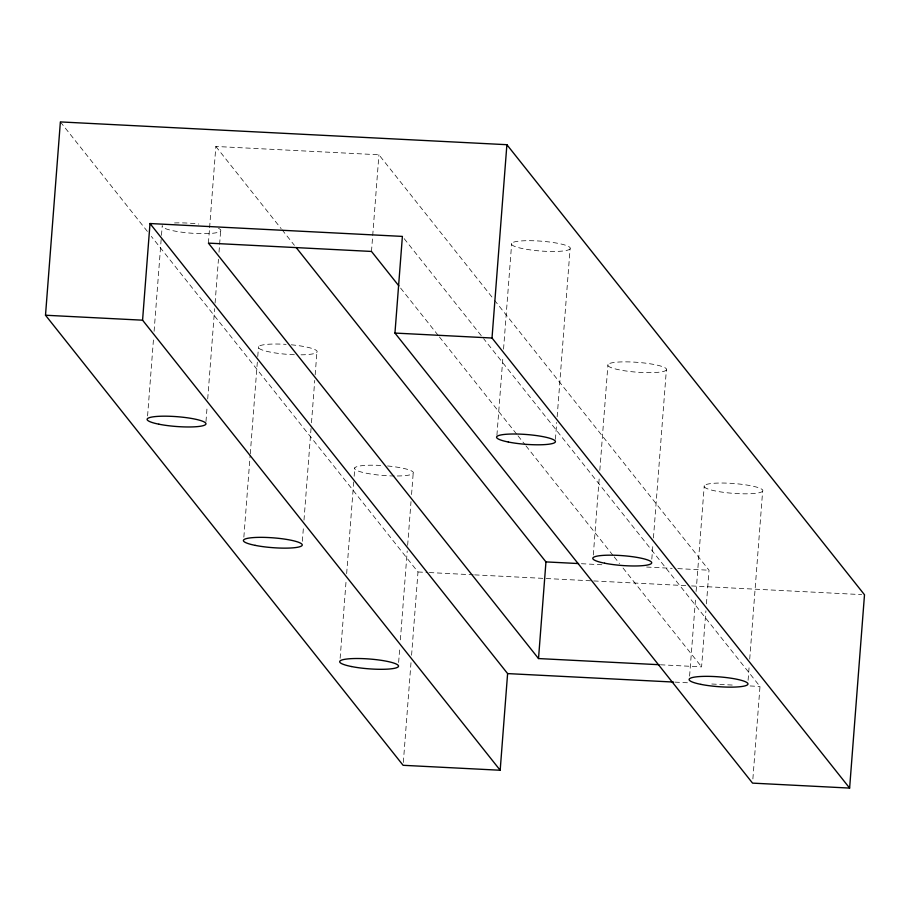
<?xml version="1.0" encoding="UTF-8"?>
<svg xmlns="http://www.w3.org/2000/svg" width="910" height="910" viewBox="0 0 910 910"><rect width="100%" height="100%" fill="white"/><g stroke="black" fill="none" stroke-linecap="round" stroke-linejoin="round"><path stroke-width="0.68" stroke-dasharray="4.55 3.41" d="M147.579 415.972L153.551 338.361M154.097 331.308L161.366 236.771M161.48 235.36L162.242 225.475M208.413 243.118L209.493 229.115M209.596 227.716L215.852 146.464L378.924 154.78L493.664 299.185M205.978 421.535L207.173 406.008M207.707 398.955L214.658 308.649M215.09 302.996L218.457 259.259M219.003 252.206L220.63 231.038M243.857 537.139L250.159 455.296M250.261 453.885L257.325 362.169M257.757 356.527L258.52 346.642M302.359 541.291L303.553 525.764M303.986 520.122L311.049 428.405M311.482 422.763L314.735 380.425M315.167 374.784L316.908 352.204M340.135 658.305L346.107 580.705M346.653 573.641L353.706 481.925M354.149 476.283L354.798 467.82M371.485 251.444L378.924 154.78M398.637 662.457L399.831 646.942M400.377 639.878L407.214 550.982M407.646 545.34L411.013 501.592M411.559 494.539L413.185 473.371M403.323 762.478L411.138 660.876M411.582 655.234L417.986 571.98L151.322 236.384M496.917 435.219L503.002 356.197M503.548 349.133L511.682 243.311M555.418 439.359L556.727 422.433M557.159 416.78L570.081 248.862A29.495 4.914 4.4 0 0 529.358 240.684A29.495 4.914 4.4 0 0 523.204 248.714A29.495 4.914 4.4 0 0 570.081 248.862M593.309 554.975L599.383 475.953M599.827 470.311L607.96 364.478M651.81 559.115L652.891 545.01M653.437 537.958L666.359 370.04A29.495 4.914 4.4 0 0 625.636 361.861A29.495 4.914 4.4 0 0 619.482 369.881A29.495 4.914 4.4 0 0 666.359 370.04M689.587 676.141L695.672 597.119M696.105 591.477L704.249 485.644M660.467 664.778L701.587 666.882L705.898 610.849M706.433 603.842L709.027 570.217L494.551 300.3M748.088 680.293L749.283 664.766M749.715 659.124L762.637 491.207A29.495 4.914 4.4 0 0 721.914 483.028A29.495 4.914 4.4 0 0 715.772 491.047A29.495 4.914 4.4 0 0 762.637 491.207M752.877 778.926L759.998 686.47L483.62 338.645M581.399 563.711L604.092 564.871M646.635 567.044L672.16 568.34M677.825 568.625L709.027 570.217M417.986 571.98L427.905 572.481M429.327 572.561L473.268 574.801M474.679 574.87L592.342 580.876M593.752 580.944L685.89 585.653M691.566 585.938L861.668 594.617M674.924 682.125L690.519 682.921M711.791 684.013L734.472 685.162M750.067 685.958L759.998 686.47M404.154 238.636L482.732 337.53M400.616 288.095L438.563 335.858M439.45 336.973L517.119 434.718M518.006 435.833L525.059 444.717M525.946 445.832L613.329 555.805M614.205 556.909L619.505 563.574M623.032 568.022L701.587 666.882M215.852 146.464L281.167 228.66M282.043 229.775L294.408 245.325M60.378 121.917L147.795 231.936M387.546 465.965A29.495 4.914 4.4 0 1 413.117 472.085A29.495 4.914 4.4 0 1 395.52 475.998M394.326 475.987A29.495 4.914 4.4 0 1 355.082 469.344A29.495 4.914 4.4 0 1 383.701 465.647M291.268 344.799A29.495 4.914 4.4 0 1 316.839 350.907A29.495 4.914 4.4 0 1 299.231 354.832M294.351 354.729A29.495 4.914 4.4 0 1 258.588 347.938A29.495 4.914 4.4 0 1 286.138 344.378M218.491 228.353A29.495 4.914 4.4 0 1 199.324 233.597A29.495 4.914 4.4 0 1 162.31 226.772M174.527 222.95A29.495 4.914 4.4 0 1 198.767 224.031"/><path stroke-width="1.36" d="M45.5 315.235L60.378 121.917L506.893 144.701L864.5 594.765L849.621 788.083L752.559 783.123L394.951 333.071L402.391 236.407L150.002 223.53L142.574 320.183L500.182 770.247L403.107 765.299L45.5 315.235L142.574 320.183M849.621 788.083L492.014 338.019L506.893 144.701M500.182 770.247L507.609 673.593L150.002 223.53M659.045 664.709L538.515 658.556L545.954 561.902L296.171 247.543M394.951 333.071L492.014 338.019M545.954 561.902L578.567 563.563M507.609 673.593L673.502 682.056M398.853 285.876L371.485 251.444L208.413 243.118L538.515 658.556M700.893 684.365A29.495 4.914 4.4 0 0 747.758 684.525A29.495 4.914 4.4 0 0 707.047 676.346A29.495 4.914 4.4 0 0 700.893 684.365M604.615 563.199A29.495 4.914 4.4 0 0 651.48 563.358A29.495 4.914 4.4 0 0 610.769 555.168A29.495 4.914 4.4 0 0 604.615 563.199M508.337 442.021A29.495 4.914 4.4 0 0 555.202 442.18A29.495 4.914 4.4 0 0 514.48 434.002A29.495 4.914 4.4 0 0 508.337 442.021M351.442 666.529A29.495 4.914 4.4 0 0 398.318 666.689A29.495 4.914 4.4 0 0 357.596 658.51A29.495 4.914 4.4 0 0 351.442 666.529M158.886 424.197A29.495 4.914 4.4 0 0 205.751 424.356A29.495 4.914 4.4 0 0 165.04 416.177A29.495 4.914 4.4 0 0 158.886 424.197M255.164 545.363A29.495 4.914 4.4 0 0 302.04 545.522A29.495 4.914 4.4 0 0 261.318 537.344A29.495 4.914 4.4 0 0 255.164 545.363"/></g></svg>
